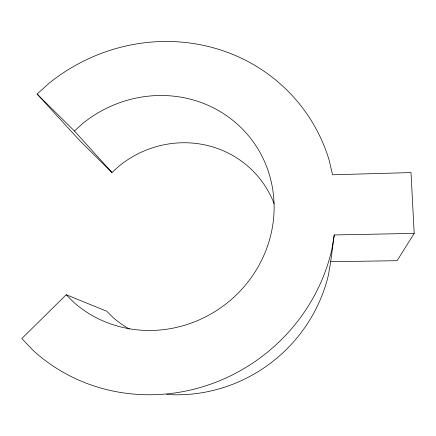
<?xml version="1.0" encoding="UTF-8"?>
<svg xmlns="http://www.w3.org/2000/svg" width="436" height="436" viewBox="0 0 436 436"><rect width="100%" height="100%" fill="white"/><g stroke="black" fill="none" stroke-linecap="round" stroke-linejoin="round"><path stroke-width="0.65" d="M166.59 394.438A152.333 146.894 -39.9 0 0 328.553 274.473L330.69 261.714L334.259 234.95L414.2 233.402L411.006 172.574L332.532 174.787L329.213 160.372A181.965 173.228 -38.4 0 0 49.099 83.222L37.093 94.056L79.848 140.703L111.981 172.542L118.788 166.28A101.414 97.735 -39.7 0 1 274.124 203.71M334.259 234.95L331.709 250.171A181.965 173.228 -38.4 0 1 207.988 385.075A181.965 173.228 -38.4 0 1 33.327 350.593L21.8 338.57L66.207 294.752L106.673 311.19L113.289 317.74A101.414 97.735 -39.7 0 0 129.438 329.049M414.2 233.402L397.092 260.684L330.69 261.714M37.093 94.056L74.452 130.996L82.562 123.611A121.104 115.186 -38.2 0 1 245.299 132.048A121.104 115.186 -38.2 0 1 237.549 293.69A121.104 115.186 -38.2 0 1 73.984 302.54L66.207 294.752M74.452 130.996L111.981 172.542"/></g></svg>
